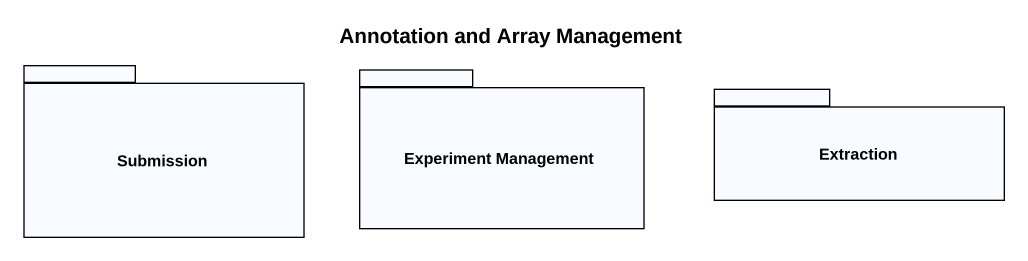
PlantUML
@startuml
title Annotation and Array Management
package Submission {
}
package "Experiment Management" as Experiment_Management {
}
package Extraction {
}
@enduml
